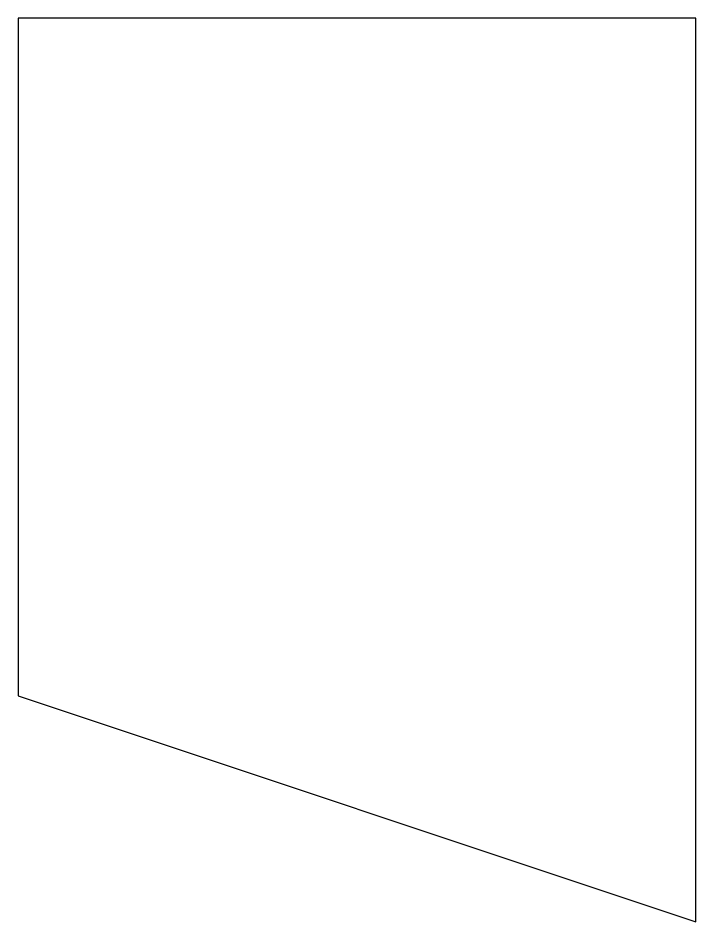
# Model space of a CAD drawing. Header units: millimetres. Extents: x 0 to 30, y -10 to 30.
import ezdxf

# ---------------------------------------------------------------- set-up
doc = ezdxf.new("R2010")
doc.units = ezdxf.units.MM

msp = doc.modelspace()

# ---------------------------------------------------------------- linework, layer by layer
msp.add_lwpolyline([(0, 0), (30, -10), (30, 30), (0, 30)], close=True)

doc.saveas('drawing.dxf')
